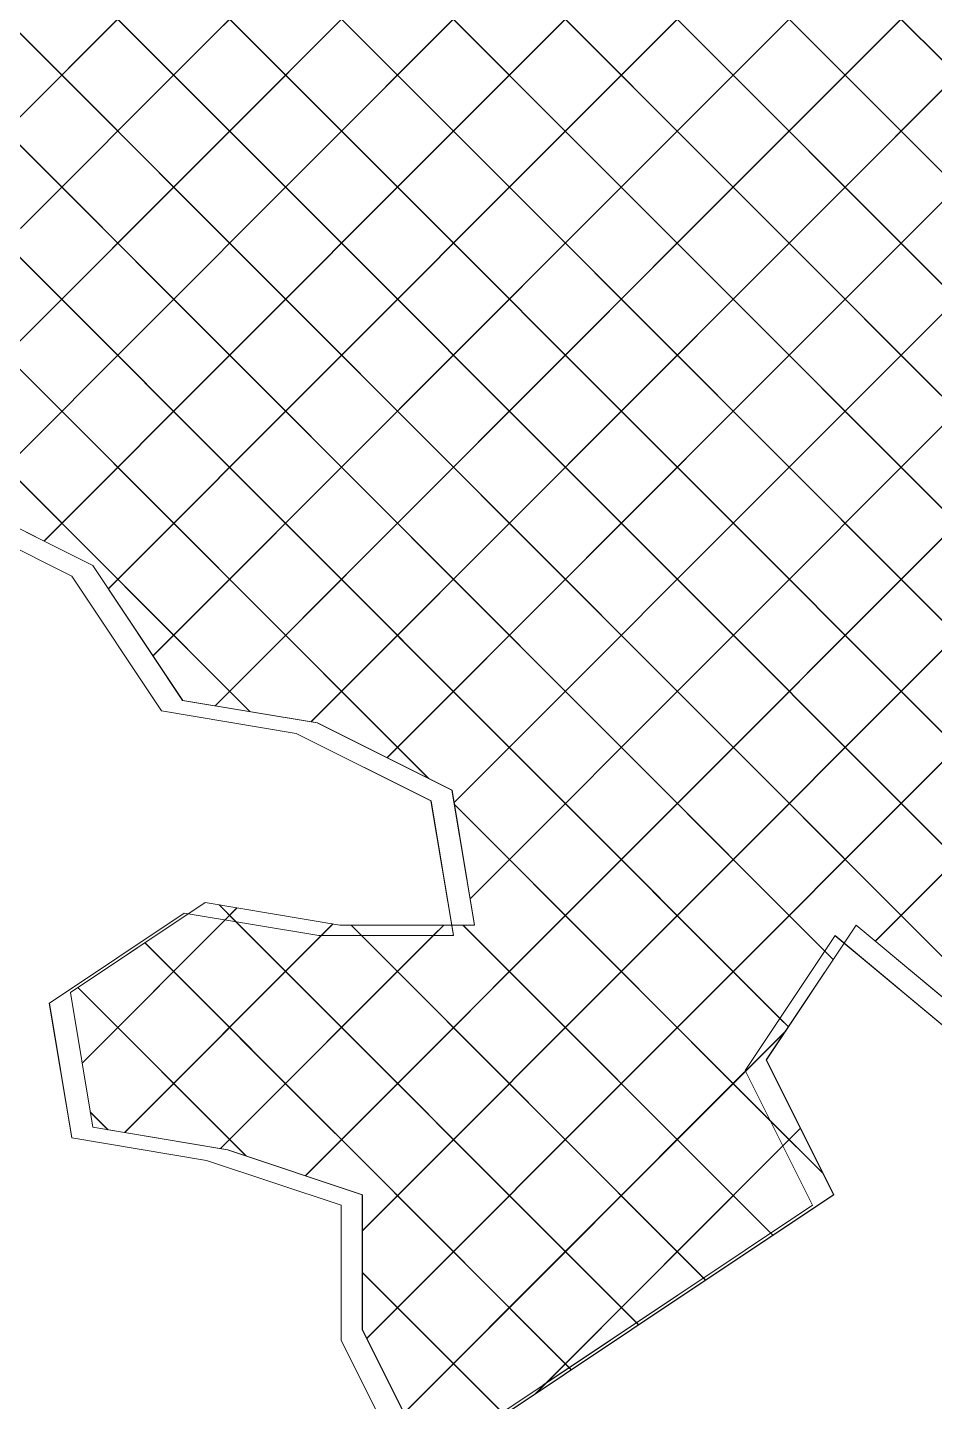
# Model space of a CAD drawing. Header units: millimetres. Extents: x -12186 to 152825, y -4386 to 9463.
# Drawn here: x 120901 to 121536, y 1923 to 2885 of the extents above; entities that cross this region are included whole.
import ezdxf

# ---------------------------------------------------------------- set-up
doc = ezdxf.new("R2010")
doc.units = ezdxf.units.MM
doc.layers.add('G-IMPT', color=8, linetype='Continuous', lineweight=5)
doc.layers.add('L-PLNT', color=71, linetype='Continuous', lineweight=5)

# ---------------------------------------------------------------- blocks, each defined once
blk = doc.blocks.new('SVA_Shades of Green Tree - Australian_Tree_based_on_Leopard_Tree_2901-V502-Section 4')
at = {"layer": 'G-IMPT'}
for p, q in [((-38407.8, 2802), (-37938.6, 3271.99)), ((-38407.67, 2802), (-37938.47, 3271.99)), ((-38350.3, 2781.17), (-37905.97, 3226.25)), ((-38350.17, 2781.17), (-37905.84, 3226.25)), ((-37885.87, 2691.39), (-38400.53, 3206.92)), ((-37885.74, 2691.39), (-38400.4, 3206.92)), ((-37820.84, 2704.68), (-38290.92, 3175.56)), ((-37820.71, 2704.68), (-38290.79, 3175.56)), ((-38053.09, 2780.59), (-38441.42, 3169.58)), ((-38053.21, 2780.59), (-38440.43, 3168.46)), ((-38421.86, 2866.35), (-38134.08, 3154.61)), ((-38421.73, 2866.35), (-38133.96, 3154.61)), ((-37692.1, 2654.16), (-38178.62, 3141.49)), ((-37691.98, 2654.16), (-38178.49, 3141.49)), ((-38148.28, 2797.39), (-38482.57, 3132.25)), ((-38148.15, 2797.39), (-38482.45, 3132.25)), ((-38008.48, 2652.87), (-37529.92, 3132.23)), ((-38258.51, 2794.68), (-37939.06, 3114.67)), ((-38258.38, 2794.68), (-37938.93, 3114.67)), ((-38228.31, 2799.13), (-38534.27, 3105.6)), ((-38228.19, 2799.13), (-38534.14, 3105.6)), ((-37866.5, 2201.42), (-38735.71, 3072.1)), ((-37767.46, 2102.35), (-38735.59, 3072.1)), ((-38413.41, 2827.68), (-38657.42, 3072.1)), ((-38413.29, 2827.68), (-38657.29, 3072.1)), ((-38173.13, 2801.78), (-37908.91, 3066.45)), ((-38173, 2801.78), (-37908.78, 3066.45)), ((-37977.58, 2605.51), (-37530.05, 3053.8)), ((-37977.45, 2605.51), (-37529.92, 3053.8)), ((-37975.34, 2232.15), (-38781.28, 3039.44)), ((-37981.32, 2238.01), (-38781.26, 3039.29)), ((-37980.66, 2759.29), (-37697.91, 3042.52)), ((-37980.53, 2759.29), (-37697.78, 3042.52)), ((-38106.57, 2790.02), (-37873.31, 3023.68)), ((-38106.44, 2790.02), (-37873.18, 3023.68)), ((-38040.02, 2778.26), (-37806.3, 3012.37)), ((-38039.89, 2778.26), (-37806.17, 3012.37)), ((-38585.52, 2780.84), (-38435.92, 2930.69)), ((-38585.39, 2780.84), (-38435.79, 2930.69)), ((-38296.58, 2789.08), (-38435.35, 2928.08)), ((-38296.45, 2789.08), (-38435.22, 2928.08)), ((-38544.09, 2743.91), (-38421.86, 2866.35)), ((-38543.96, 2743.91), (-38421.73, 2866.35)), ((-38364.84, 2779.03), (-38413.41, 2827.68)), ((-38364.71, 2779.03), (-38413.29, 2827.68)), ((-38551.77, 2657.79), (-38407.8, 2802)), ((-38551.65, 2657.79), (-38407.67, 2802)), ((-38482.67, 2491.72), (-38173.13, 2801.78)), ((-38482.54, 2491.72), (-38173, 2801.78)), ((-37703.27, 2273.2), (-38228.31, 2799.13)), ((-37684.05, 2254.07), (-38228.19, 2799.13)), ((-38527.7, 2525.05), (-38258.51, 2794.68)), ((-38527.57, 2525.05), (-38258.38, 2794.68)), ((-38451.34, 2444.67), (-38106.57, 2790.02)), ((-38451.21, 2444.67), (-38106.44, 2790.02)), ((-37699.92, 2191.42), (-38296.58, 2789.08)), ((-37695.14, 2186.76), (-38296.45, 2789.08)), ((-38007.68, 2656.56), (-38148.28, 2797.39)), ((-38007.56, 2656.56), (-38148.15, 2797.39)), ((-38008.6, 2652.87), (-37866.17, 2795.54)), ((-38559.45, 2571.66), (-38350.3, 2781.17)), ((-38559.33, 2571.66), (-38350.17, 2781.17)), ((-37991.65, 2718.93), (-38053.21, 2780.59)), ((-37991.53, 2718.93), (-38053.09, 2780.59)), ((-38407.91, 2409.75), (-38040.02, 2778.26)), ((-38407.78, 2409.75), (-38039.89, 2778.26)), ((-37730.87, 2143.99), (-38364.84, 2779.03)), ((-37730.74, 2143.99), (-38364.71, 2779.03)), ((-38340.8, 2398.55), (-37980.66, 2759.29)), ((-38340.67, 2398.55), (-37980.53, 2759.29)), ((-38012.65, 2190.96), (-38545.78, 2724.99)), ((-38006.67, 2185.1), (-38545.65, 2724.99)), ((-37915.7, 2642.85), (-37991.65, 2718.93)), ((-37915.57, 2642.85), (-37991.53, 2718.93)), ((-38229.37, 2274.75), (-37795.41, 2709.43)), ((-38344.65, 2080.85), (-37771.38, 2655.08)), ((-38323.15, 2102.5), (-37771.51, 2655.08)), ((-37959.33, 2608.13), (-38007.68, 2656.56)), ((-37959.2, 2608.13), (-38007.56, 2656.56)), ((-38258.56, 2358.86), (-38552.2, 2652.99)), ((-38258.43, 2358.86), (-38552.07, 2652.99)), ((-38287.61, 2373.4), (-38008.6, 2652.87)), ((-38287.48, 2373.4), (-38008.48, 2652.87)), ((-38229.49, 2274.75), (-37867.06, 2637.79)), ((-37824.77, 2551.76), (-37915.7, 2642.85)), ((-37818.79, 2545.9), (-37915.57, 2642.85)), ((-37856.1, 2504.71), (-37959.33, 2608.13)), ((-37850.12, 2498.85), (-37959.2, 2608.13)), ((-38240.68, 2341.97), (-37977.58, 2605.51)), ((-38240.56, 2341.97), (-37977.45, 2605.51)), ((-38383.62, 2405.69), (-38558.62, 2580.99)), ((-38383.49, 2405.69), (-38558.49, 2580.99)), ((-38304.82, 2042.31), (-37852.25, 2495.64)), ((-38304.95, 2042.31), (-37879.35, 2468.63)), ((-38301.72, 1966.99), (-37825.8, 2443.71)), ((-38301.85, 1966.99), (-37836.63, 2432.99)), ((-37945.83, 2245.05), (-37783.09, 2408.06)), ((-37945.96, 2245.05), (-37793.92, 2397.35)), ((-38019.24, 2119.13), (-38240.48, 2340.75)), ((-37982.36, 2082.32), (-38240.35, 2340.75)), ((-38393.31, 2258.55), (-38405.11, 2270.36)), ((-38111.52, 1976.41), (-38404.98, 2270.36)), ((-38500.79, 2159.72), (-38392.43, 2268.27)), ((-38400.98, 2259.83), (-38392.56, 2268.27)), ((-38500.92, 2159.72), (-38400.98, 2259.83)), ((-38471.11, 2111.03), (-38325.31, 2257.07)), ((-38403.99, 2099.83), (-38247.81, 2256.27)), ((-38113.09, 1977.86), (-38393.31, 2258.55)), ((-38333.62, 2248.88), (-38325.44, 2257.07)), ((-38305.36, 2248.88), (-38312.74, 2256.27)), ((-38064.54, 2007.78), (-38312.61, 2256.27)), ((-38255.33, 2248.88), (-38247.94, 2256.27)), ((-38019.12, 2040.58), (-38234.44, 2256.27)), ((-38017.55, 2039.14), (-38234.32, 2256.27)), ((-38471.24, 2111.03), (-38333.62, 2248.88)), ((-38323.82, 2110.51), (-38456.99, 2243.9)), ((-38158.51, 1945.05), (-38456.86, 2243.9)), ((-38404.12, 2099.83), (-38255.33, 2248.88)), ((-38066.1, 2009.22), (-38305.36, 2248.88)), ((-37975.47, 2232.15), (-37981.32, 2238.01)), ((-38386.35, 2094.72), (-38503.97, 2212.54)), ((-38386.22, 2094.72), (-38503.84, 2212.54)), ((-38006.8, 2185.1), (-38012.65, 2190.96)), ((-38275.62, 1914.71), (-38008.64, 2182.13)), ((-38036.72, 2154.14), (-38008.77, 2182.13)), ((-38275.75, 1914.71), (-38037.16, 2153.7)), ((-38482.87, 2112.97), (-38495.19, 2125.32)), ((-38482.74, 2112.97), (-38495.07, 2125.32)), ((-37982.48, 2082.32), (-38019.24, 2119.13)), ((-38160.08, 1946.49), (-38323.42, 2110.11)), ((-38184.05, 1928), (-37998.24, 2114.12)), ((-38010.61, 2101.86), (-37998.37, 2114.12)), ((-38344.78, 2080.85), (-38323.42, 2102.24)), ((-38176.98, 1935.21), (-38010.61, 2101.86)), ((-38017.68, 2039.14), (-38019.12, 2040.58)), ((-38207.06, 1915.13), (-38304.95, 2013.18)), ((-38205.49, 1913.69), (-38304.82, 2013.18)), ((-38064.66, 2007.78), (-38066.1, 2009.22)), ((-38111.65, 1976.41), (-38113.09, 1977.86)), ((-38158.64, 1945.05), (-38160.08, 1946.49)), ((-38184.18, 1928), (-38176.98, 1935.21))]:
    blk.add_line(p, q, dxfattribs=at)
at = {"layer": 'G-IMPT', "flags": 128}
for points in [[(-37802.21, 2083.28), (-37865.04, 2177.64), (-37959.28, 2256.27), (-38022.1, 2161.91), (-37974.98, 2067.55), (-38069.22, 2004.65), (-38163.46, 1941.74), (-38257.7, 1878.84), (-38304.82, 1973.2), (-38304.82, 2067.55), (-38399.06, 2099.01), (-38493.3, 2114.73), (-38509.01, 2209.09), (-38414.77, 2272), (-38320.53, 2256.27), (-38226.29, 2256.27), (-38242, 2350.63), (-38336.24, 2397.81), (-38430.48, 2413.53), (-38493.3, 2507.89), (-38587.54, 2555.07)], [(-38242.33, 2256.27), (-38226.42, 2256.27), (-38242.13, 2350.63), (-38336.37, 2397.81), (-38430.61, 2413.53), (-38493.43, 2507.89), (-38573.08, 2547.77)], [(-38426.7, 2264.12), (-38414.9, 2272), (-38320.66, 2256.27), (-38242.33, 2256.27)], [(-38258.73, 1880.64), (-38304.95, 1973.2), (-38304.95, 2067.55), (-38399.19, 2099.01), (-38493.43, 2114.73), (-38509.14, 2209.09), (-38426.7, 2264.12)], [(-37867.27, 2179.4), (-37959.41, 2256.27), (-37967.81, 2243.64)], [(-37967.81, 2243.64), (-38022.23, 2161.91), (-37975.11, 2067.55), (-38069.35, 2004.65), (-38163.59, 1941.74), (-38257.83, 1878.84), (-38258.73, 1880.64)]]:
    blk.add_lwpolyline(points, dxfattribs=at)
at = {"layer": 'L-PLNT'}
for p, q in [((-38576.75, 2534.86), (-38508.11, 2500.5)), ((-38508.15, 2500.5), (-38576.75, 2534.84)), ((-38445.33, 2406.14), (-38508.15, 2500.5)), ((-38508.15, 2500.5), (-38508.11, 2500.5)), ((-38508.11, 2500.5), (-38445.28, 2406.14)), ((-38445.33, 2406.14), (-38445.28, 2406.14)), ((-38445.28, 2406.14), (-38351.04, 2390.41)), ((-38351.09, 2390.41), (-38445.28, 2406.13)), ((-38351.09, 2390.41), (-38351.04, 2390.41)), ((-38351.04, 2390.41), (-38256.8, 2343.23)), ((-38256.85, 2343.23), (-38351.04, 2390.39)), ((-38241.14, 2248.88), (-38256.85, 2343.23)), ((-38256.85, 2343.23), (-38256.8, 2343.23)), ((-38256.8, 2343.23), (-38241.1, 2248.88)), ((-38429.58, 2264.6), (-38523.82, 2201.7)), ((-38523.82, 2201.73), (-38429.62, 2264.6)), ((-38429.62, 2264.6), (-38429.58, 2264.6)), ((-38335.34, 2248.88), (-38429.58, 2264.6)), ((-38429.58, 2264.6), (-38335.38, 2248.88)), ((-38335.38, 2248.88), (-38335.34, 2248.88)), ((-38241.1, 2248.88), (-38335.34, 2248.88)), ((-38335.34, 2248.88), (-38241.14, 2248.88)), ((-38241.14, 2248.88), (-38241.1, 2248.88)), ((-37974.13, 2248.88), (-38036.95, 2154.52)), ((-38036.91, 2154.52), (-37974.08, 2248.88)), ((-37974.13, 2248.88), (-37974.08, 2248.88)), ((-37974.08, 2248.88), (-37879.84, 2170.24)), ((-37879.89, 2170.24), (-37974.08, 2248.84)), ((-38508.15, 2107.34), (-38523.86, 2201.7)), ((-38523.86, 2201.7), (-38523.82, 2201.7)), ((-38523.82, 2201.7), (-38508.11, 2107.34)), ((-38036.95, 2154.52), (-37989.83, 2060.16)), ((-38036.95, 2154.52), (-38036.91, 2154.52)), ((-37989.79, 2060.16), (-38036.91, 2154.52)), ((-38508.15, 2107.34), (-38508.11, 2107.34)), ((-38508.11, 2107.34), (-38413.87, 2091.61)), ((-38413.91, 2091.61), (-38508.11, 2107.33)), ((-38413.91, 2091.61), (-38413.87, 2091.61)), ((-38413.87, 2091.61), (-38319.63, 2060.16)), ((-38319.67, 2060.16), (-38413.87, 2091.6)), ((-38319.67, 1965.8), (-38319.67, 2060.16)), ((-38319.67, 2060.16), (-38319.63, 2060.16)), ((-38319.63, 2060.16), (-38319.63, 1965.8)), ((-38084.03, 1997.25), (-37989.79, 2060.16)), ((-37989.83, 2060.16), (-38084.03, 1997.28)), ((-37989.83, 2060.16), (-37989.79, 2060.16)), ((-38178.27, 1934.35), (-38084.03, 1997.25)), ((-38084.07, 1997.25), (-38178.27, 1934.38)), ((-38272.55, 1871.44), (-38319.67, 1965.8)), ((-38319.67, 1965.8), (-38319.63, 1965.8)), ((-38319.63, 1965.8), (-38272.51, 1871.44)), ((-38272.51, 1871.44), (-38178.27, 1934.35)), ((-38178.31, 1934.35), (-38272.51, 1871.47))]:
    blk.add_line(p, q, dxfattribs=at)

msp = doc.modelspace()

# ---------------------------------------------------------------- block references
at = {"layer": 'L-PLNT'}
msp.add_blockref('SVA_Shades of Green Tree - Australian_Tree_based_on_Leopard_Tree_2901-V502-Section 4', (159440.27, 0), dxfattribs=at)

doc.saveas('drawing.dxf')
